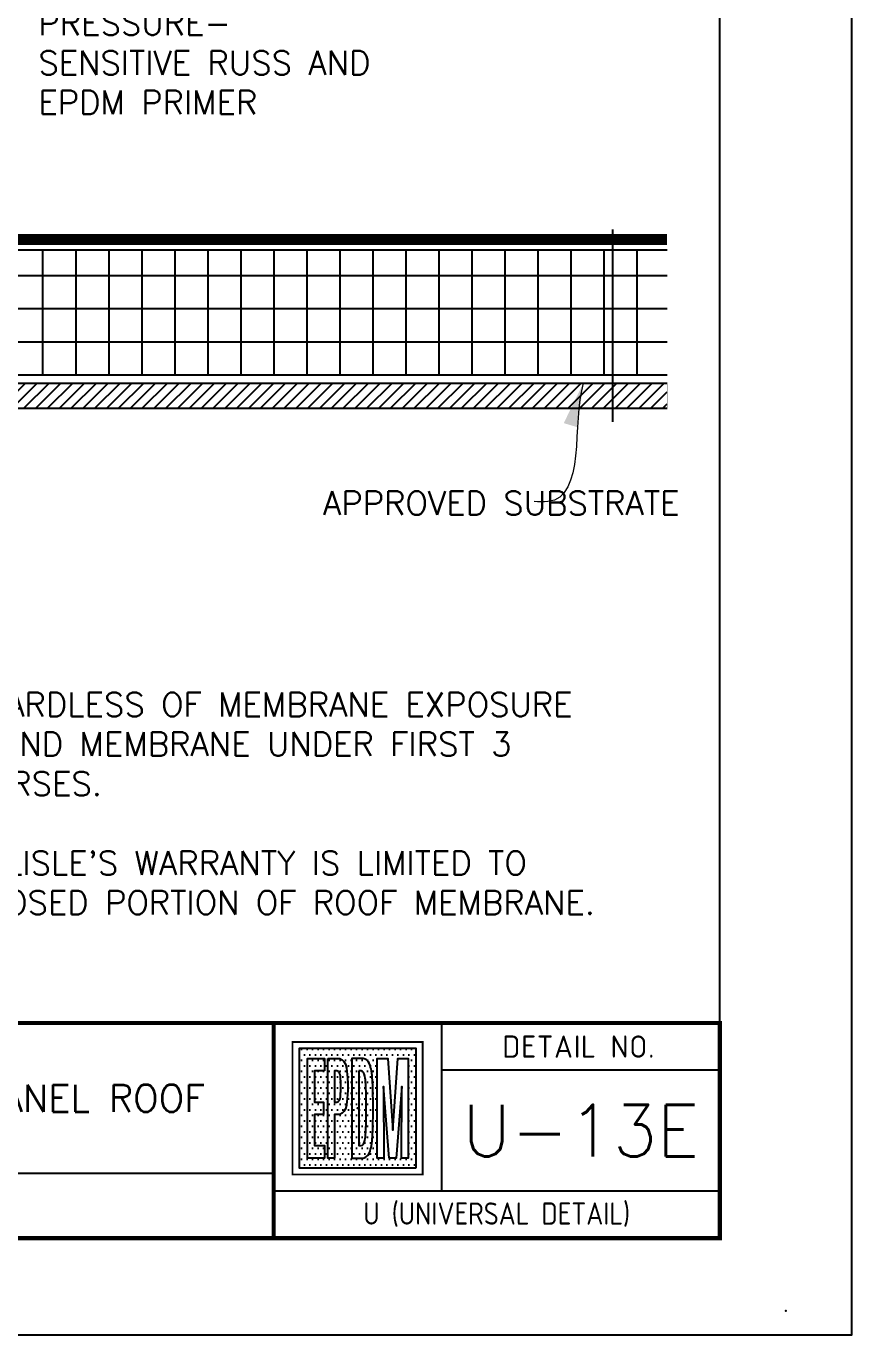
# Model space of a CAD drawing. Header units: inches. Extents: x -33163 to 19162, y -8858 to 30669.
# Drawn here: x -28104.44 to -28095.06, y -514.81 to -499.94 of the extents above; entities that cross this region are included whole.
import ezdxf

# ---------------------------------------------------------------- set-up
doc = ezdxf.new("R2010")
doc.units = ezdxf.units.IN
doc.layers.get('0').update_dxf_attribs({"color": 9, "lineweight": 0})
doc.layers.get('Defpoints').update_dxf_attribs({"color": 254})
for name, color, linetype in [('BORDER', 7, 'Continuous'), ('DETAIL', 12, 'Continuous'), ('EPDM1', 12, 'Continuous'), ('INSULATION2', 11, 'Continuous'), ('LEADERS', 12, 'Continuous'), ('MEMBRANE1', 10, 'Continuous'), ('NOTES', 12, 'Continuous'), ('TITLE OUTLINE 1', 1, 'Continuous')]:
    doc.layers.add(name, color=color, linetype=linetype)
doc.layers.add('DEFPOINTS2', color=253, linetype='Continuous', plot=False)
doc.styles.add('ARCHQUIK', font='simplex.shx', dxfattribs={"height": 0.25})
doc.styles.get("Standard").update_dxf_attribs({"font": 'arial.ttf'})
doc.dimstyles.get("Standard").update_dxf_attribs({"dimtxt": 0.18, "dimasz": 0.18, "dimexe": 0.18, "dimexo": 0.0625, "dimgap": 0.09, "dimtad": 0, "dimtih": 1, "dimtoh": 1, "dimdec": 4, "dimzin": 0, "dimdsep": 46, "dimtxsty": 'Standard', "dimcen": 0.09, "dimadec": 0, "dimazin": 0, "dimtfac": 1, "dimtdec": 4, "dimtofl": 0, "dimtmove": 0, "dimatfit": 3, "dimfxl": 1, "dimtolj": 1, "dimtzin": 0, "dimarcsym": 0})
pattern_1 = [(0, (-161.59457, -97.50342), (0.03125, 0.0625), [0, -0.0625])]

# ---------------------------------------------------------------- blocks, each defined once
blk = doc.blocks.new('EPDM SYMBOL')
at = {"layer": 'EPDM1', "linetype": 'Continuous'}
h = blk.add_hatch(dxfattribs=at)
h.set_pattern_fill('DOTS', color=256)
h.set_pattern_definition(pattern_1)
h.paths.add_polyline_path([(0.664, -0.678), (0.664, 0.678), (-0.664, 0.678), (-0.664, -0.678)])
h.paths.add_polyline_path([(0.221, 0.566), (0.576, 0.566), (0.576, -0.566), (0.221, -0.566)], flags=16)
h = blk.add_hatch(dxfattribs=at)
h.set_pattern_fill('DOTS', color=256)
h.set_pattern_definition(pattern_1)
h.paths.add_polyline_path([(-0.19, 0.247), (-0.192, 0.314), (-0.193, 0.329), (-0.194, 0.347), (-0.196, 0.365), (-0.199, 0.384), (-0.205, 0.401), (-0.212, 0.412), (-0.219, 0.417), (-0.235, 0.424), (-0.262, 0.424), (-0.262, 0.071), (-0.235, 0.071), (-0.219, 0.077), (-0.212, 0.083), (-0.205, 0.094), (-0.199, 0.111), (-0.196, 0.13), (-0.194, 0.147), (-0.193, 0.166), (-0.192, 0.188), (-0.191, 0.21)])
h.paths.add_polyline_path([(0.098, 0.024), (0.097, 0.065), (0.097, 0.093), (0.097, 0.126), (0.096, 0.154), (0.096, 0.187), (0.094, 0.25), (0.093, 0.271), (0.09, 0.297), (0.088, 0.325), (0.086, 0.344), (0.082, 0.365), (0.075, 0.39), (0.065, 0.408), (0.056, 0.419), (0.042, 0.424), (0.012, 0.424), (0.012, -0.424), (0.042, -0.424), (0.056, -0.419), (0.065, -0.408), (0.075, -0.39), (0.082, -0.365), (0.086, -0.344), (0.088, -0.325), (0.09, -0.297), (0.093, -0.271), (0.094, -0.245), (0.095, -0.223), (0.096, -0.187), (0.096, -0.154), (0.097, -0.126), (0.097, -0.093), (0.097, -0.065), (0.098, -0.024), (0.098, 0)])
at = {"layer": 'Defpoints'}
blk.add_point((0, 0), dxfattribs=at)
at = {"layer": 'DEFPOINTS2', "linetype": 'Continuous'}
blk.add_point((0, 0), dxfattribs=at)
at = {"layer": 'EPDM1', "const_width": 0.02}
blk.add_lwpolyline([(-0.739, 0.753), (-0.739, -0.753), (0.739, -0.753), (0.739, 0.753)], close=True, dxfattribs=at)
at = {"layer": 'EPDM1'}
for points in [[(0.664, -0.678), (0.664, 0.678), (-0.664, 0.678), (-0.664, -0.678)], [(-0.376, 0.424), (-0.49, 0.424), (-0.49, 0.071), (-0.386, 0.071), (-0.386, -0.071), (-0.49, -0.071), (-0.49, -0.424), (-0.376, -0.424), (-0.376, -0.566), (-0.568, -0.566), (-0.568, 0.566), (-0.376, 0.566)], [(0.064, 0.566), (-0.066, 0.566), (-0.066, -0.566), (0.064, -0.566), (0.084, -0.559), (0.101, -0.549), (0.118, -0.532), (0.13, -0.512), (0.141, -0.486), (0.148, -0.465), (0.153, -0.447), (0.157, -0.427), (0.161, -0.398), (0.164, -0.373), (0.166, -0.348), (0.168, -0.321), (0.17, -0.293), (0.172, -0.261), (0.173, -0.212), (0.174, -0.166), (0.175, -0.088), (0.175, -0.053), (0.175, -0.027), (0.175, 0), (0.175, 0.027), (0.175, 0.053), (0.175, 0.088), (0.174, 0.166), (0.173, 0.212), (0.172, 0.261), (0.17, 0.293), (0.168, 0.321), (0.166, 0.348), (0.164, 0.373), (0.161, 0.398), (0.157, 0.427), (0.153, 0.447), (0.148, 0.465), (0.141, 0.486), (0.13, 0.512), (0.118, 0.532), (0.101, 0.549), (0.084, 0.559)], [(0.36, -0.566), (0.294, 0.248), (0.299, -0.566), (0.221, -0.566), (0.221, 0.566), (0.342, 0.566), (0.399, -0.247), (0.455, 0.566), (0.576, 0.566), (0.576, -0.566), (0.498, -0.566), (0.503, 0.248), (0.438, -0.566), (0.399, -0.566)], [(-0.19, 0.247), (-0.191, 0.285), (-0.192, 0.307), (-0.193, 0.329), (-0.194, 0.347), (-0.196, 0.365), (-0.199, 0.384), (-0.205, 0.401), (-0.212, 0.412), (-0.219, 0.417), (-0.235, 0.424), (-0.262, 0.424), (-0.262, 0.071), (-0.235, 0.071), (-0.219, 0.077), (-0.212, 0.083), (-0.205, 0.094), (-0.199, 0.111), (-0.196, 0.13), (-0.194, 0.147), (-0.193, 0.166), (-0.192, 0.188), (-0.191, 0.21)]]:
    blk.add_lwpolyline(points, close=True, dxfattribs=at)
for points in [[(-0.339, 0.566), (-0.203, 0.566), (-0.175, 0.552), (-0.156, 0.533), (-0.139, 0.501), (-0.127, 0.459), (-0.121, 0.421), (-0.117, 0.383), (-0.114, 0.337), (-0.113, 0.291), (-0.112, 0.247), (-0.113, 0.204), (-0.114, 0.158), (-0.117, 0.111), (-0.121, 0.074), (-0.127, 0.036), (-0.139, -0.006), (-0.156, -0.038), (-0.175, -0.057), (-0.203, -0.071), (-0.262, -0.071), (-0.262, -0.566), (-0.339, -0.566), (-0.339, 0.566)], [(0.012, 0.424), (0.012, -0.424), (0.042, -0.424), (0.056, -0.419), (0.065, -0.408), (0.075, -0.39), (0.082, -0.365), (0.086, -0.344), (0.088, -0.325), (0.09, -0.297), (0.093, -0.271), (0.094, -0.245), (0.095, -0.223), (0.096, -0.187), (0.096, -0.154), (0.097, -0.126), (0.097, -0.093), (0.097, -0.065), (0.098, -0.024), (0.098, 0), (0.098, 0.024), (0.097, 0.065), (0.097, 0.093), (0.097, 0.126), (0.096, 0.154), (0.096, 0.187), (0.095, 0.223), (0.094, 0.245), (0.093, 0.271), (0.09, 0.297), (0.088, 0.325), (0.086, 0.344), (0.082, 0.365), (0.075, 0.39), (0.065, 0.408), (0.056, 0.419), (0.042, 0.424), (0.012, 0.424)]]:
    blk.add_lwpolyline(points, dxfattribs=at)
blk = doc.blocks.new('TITLE OUTLINE 1')
at = {"layer": 'Defpoints'}
blk.add_line((24.75, 0.274), (24.75, 0.274), dxfattribs=at)
for points in [[(25.5, 33), (0, 33), (0, 0), (25.5, 0)], [(1.5, 1.098), (24, 1.098), (24, 31.689), (1.5, 31.689)]]:
    blk.add_lwpolyline(points, close=True, dxfattribs=at)
at = {"layer": 'TITLE OUTLINE 1'}
blk.add_point((24.75, 0.274), dxfattribs=at)
blk = doc.blocks.new('2021 THERMOSET TITLE')
at = {"linetype": 'Continuous', "ltscale": 3}
blk.add_line((-316.081, 100.543), (-316.081, 100.543), dxfattribs=at)
at = {"layer": 'BORDER', "linetype": 'Continuous'}
for p, q in [((-316.081, 101.765), (-316.081, 99.856)), ((-312.921, 101.229), (-316.081, 101.229)), ((-317.989, 100.056), (-327.536, 100.056)), ((-312.921, 99.856), (-317.989, 99.856))]:
    blk.add_line(p, q, dxfattribs=at)
at = {"layer": 'BORDER', "linetype": 'Continuous', "const_width": 0.0469}
blk.add_lwpolyline([(-335.421, 101.765), (-312.921, 101.765), (-312.921, 99.32), (-335.421, 99.32)], close=True, dxfattribs=at)
blk.add_lwpolyline([(-317.989, 101.765), (-317.989, 99.32)], dxfattribs=at)
at = {"layer": 'Defpoints'}
for p in [(-314.526, 101.497), (-314.501, 100.543), (-315.455, 99.588)]:
    blk.add_point(p, dxfattribs=at)
at = {"layer": 'EPDM1'}
blk.add_blockref('EPDM SYMBOL', (-317.035, 100.796), dxfattribs=at)
at = {"layer": 'TITLE OUTLINE 1'}
blk.add_blockref('TITLE OUTLINE 1', (-336.921, 98.222), dxfattribs=at)
at = {"layer": 'BORDER', "linetype": 'Continuous', "char_height": 0.25247, "attachment_point": 5, "style": 'ARCHQUIK'}
for s, width, insert in [('{\\Farchquik|c0;\\W1.1;\\T1.05;DETAIL NO. }', 2.97177, (-314.526, 101.497)), ('{\\Farchquik|c0;U (UNIVERSAL DETAIL) }', 5.27291, (-315.455, 99.588))]:
    blk.add_mtext_dynamic_manual_height_columns(s, width=width, gutter_width=1.25, heights=[0], dxfattribs=dict(at, insert=insert))

msp = doc.modelspace()

# ---------------------------------------------------------------- hatches: boundary and pattern name
at = {"layer": 'DETAIL'}
h = msp.add_hatch(dxfattribs=at)
h.set_pattern_fill('ANSI31', color=251, scale=0.76, style=0)
h.set_pattern_definition([(45, (-28118.97652, -504.28166), (-0.06717514, 0.06717514), [])])
h.paths.add_polyline_path([(-28118.77499, -492.55645), (-28107.33478, -503.99666), (-28097.16216, -503.99666), (-28097.16216, -504.28166), (-28107.45283, -504.28166), (-28118.97652, -492.75797)])
at = {"layer": 'INSULATION2', "linetype": 'Continuous'}
h = msp.add_hatch(dxfattribs=at)
h.set_pattern_fill('ANSI37', color=256, scale=3, angle=315, style=0)
h.set_pattern_definition([(0, (-28108.75105, -503.90166), (1e-16, 0.375), []), (90, (-28108.75105, -503.90166), (-0.375, 1e-16), [])])
h.paths.add_polyline_path([(-28108.75105, -502.48416), (-28107.33355, -503.90166), (-28097.16216, -503.90166), (-28097.16216, -502.48416)])

# ---------------------------------------------------------------- linework, layer by layer
at = {"layer": 'DETAIL'}
for p, q in [((-28108.75105, -502.48416), (-28097.16216, -502.48416)), ((-28107.33478, -503.99666), (-28097.16216, -503.99666)), ((-28107.33355, -503.90166), (-28097.16216, -503.90166)), ((-28107.45283, -504.28166), (-28097.16216, -504.28166))]:
    msp.add_line(p, q, dxfattribs=at)
at = {"layer": 'DETAIL', "color": 7, "const_width": 0.00333}
msp.add_lwpolyline([(-28118.77499, -492.55645), (-28107.33478, -503.99666), (-28097.16216, -503.99666), (-28097.16216, -504.28166), (-28107.45283, -504.28166), (-28118.97652, -492.75797)], close=True, dxfattribs=at)
at = {"layer": 'MEMBRANE1', "linetype": 'Continuous', "const_width": 0.125}
msp.add_lwpolyline([(-28117.66289, -493.40376), (-28110.31141, -500.75524, 0.27880149), (-28110.06023, -500.81714), (-28110.02326, -500.80561, -0.27880149), (-28109.66366, -500.89422), (-28108.51443, -502.04346, 0.19891237), (-28108.33765, -502.11668), (-28105.97608, -502.11668, -0.1879114), (-28105.80696, -502.18257), (-28105.67929, -502.29984, 0.1879114), (-28105.51017, -502.36572), (-28097.16216, -502.36572)], format="xyb", dxfattribs=at)
at = {"layer": 'NOTES', "color": 250, "linetype": 'Continuous'}
msp.add_line((-28097.78032, -502.25046), (-28097.78032, -504.43752), dxfattribs=at)

# ---------------------------------------------------------------- block references
at = {"layer": 'LEADERS', "linetype": 'Continuous', "ltscale": 12}
msp.add_blockref('2021 THERMOSET TITLE', (-27783.64182, -613.03248), dxfattribs=at)

# ---------------------------------------------------------------- texts
at = {"linetype": 'Continuous', "insert": (-28110.93425, -512.12214), "char_height": 0.3079296, "width": 9.1661514, "attachment_point": 4}
msp.add_mtext('{\\Fsimplex|c0;TIE-IN SHINGLED OR METAL PANEL ROOF}', dxfattribs=at)
at = {"insert": (-28098.14275, -512.48992), "char_height": 0.585938, "attachment_point": 5, "style": 'ARCHQUIK'}
msp.add_mtext_dynamic_manual_height_columns('U-13E', width=1.2739551, gutter_width=0.5, heights=[0], dxfattribs=at)
at = {"layer": 'NOTES', "insert": (-28104.30313, -499.32324), "char_height": 0.27, "attachment_point": 1, "style": 'ARCHQUIK'}
msp.add_mtext_dynamic_manual_height_columns('\\pxql;6" (15cm) WIDE PRESSURE- SENSITIVE RUSS AND EPDM PRIMER ', width=4.142046, gutter_width=0.5, heights=[2.72815], dxfattribs=at)
at = {"layer": 'NOTES', "char_height": 0.27, "attachment_point": 1, "style": 'ARCHQUIK'}
for s, insert, width in [('APPROVED SUBSTRATE ', (-28101.07006, -505.22564), 4.142046), ("NOTES:\\P\\P\\pxi-3,l3,t3;1.^IREGARDLESS OF MEMBRANE EXPOSURE EXTEND MEMBRANE UNDER FIRST 3 COURSES.\\P\\pi0,l0,tz;\\P\\pi-3,l3,t3;2.^ICARLISLE'S WARRANTY IS LIMITED TO EXPOSED PORTION OF ROOF MEMBRANE.", (-28106.1845, -506.61345), 9.3985365)]:
    msp.add_mtext(s, dxfattribs=dict(at, insert=insert, width=width))

# ---------------------------------------------------------------- leaders
at = {"layer": 'LEADERS', "linetype": 'Continuous', "path_type": 1}
msp.add_leader([(-28098.11313, -503.99666), (-28098.51636, -505.34363), (-28098.67253, -505.34363)], dimstyle='Standard', override={"dimasz": 0.5}, dxfattribs=at)

doc.saveas('drawing.dxf')
